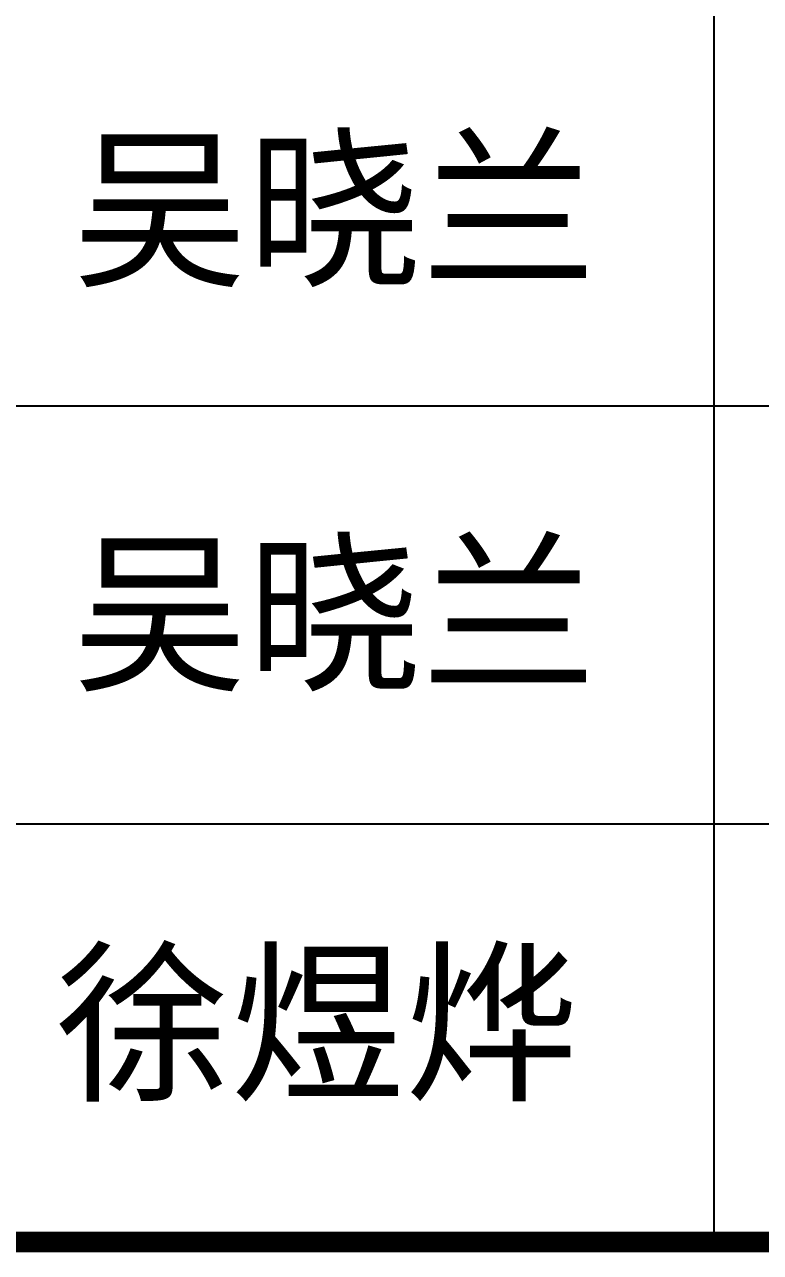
# Model space of a CAD drawing. Extents: x 1751103 to 2598738, y -609732 to 659428.
# Drawn here: x 2334220 to 2336861, y -327505 to -323100 of the extents above; entities that cross this region are included whole.
import ezdxf

# ---------------------------------------------------------------- set-up
doc = ezdxf.new("R2010")
doc.units = 0
doc.header["$LTSCALE"] = 1000
doc.header["$MEASUREMENT"] = 0
doc.layers.get('0').update_dxf_attribs({"linetype": 'CONTINUOUS'})
for name, color, linetype in [('PP-PM-TK', 7, 'CONTINUOUS'), ('PUB_TITLE', 4, 'CONTINUOUS'), ('签名', 255, 'CONTINUOUS')]:
    doc.layers.add(name, color=color, linetype=linetype)
doc.styles.add('-黑体', font='simhei.ttf', dxfattribs={"width": 0.8})

# ---------------------------------------------------------------- blocks, each defined once
blk = doc.blocks.new('得')
at = {"layer": 'PP-PM-TK', "color": 4, "const_width": 30}
blk.add_lwpolyline([(2331144.6, -234283.6), (2339394.6, -234283.6)], dxfattribs=at)
at = {"layer": 'PUB_TITLE', "color": 4}
for p, q in [((2336694.5, -234283.6), (2336694.5, -223783.6)), ((2331144.6, -231283.6), (2339394.6, -231283.6)), ((2331144.6, -232783.6), (2339394.6, -232783.6)), ((2331144.6, -234283.6), (2339394.6, -234283.6))]:
    blk.add_line(p, q, dxfattribs=at)
at = {"layer": 'PUB_TITLE', "color": 4, "const_width": 75}
blk.add_lwpolyline([(2331144.6, -234283.6), (2339394.6, -234283.6)], dxfattribs=at)
at = {"layer": '签名', "linetype": 'CONTINUOUS', "style": '-黑体'}
for s, p in [('吴晓兰', (2334392.9, -230807.5)), ('吴晓兰', (2334392.9, -232258.1)), ('徐煜烨', (2334331.6, -233727.8))]:
    blk.add_text(s, height=459, dxfattribs=at).set_placement(p)

msp = doc.modelspace()

# ---------------------------------------------------------------- block references
msp.add_blockref('得', (0, -93184.1))

doc.saveas('drawing.dxf')
